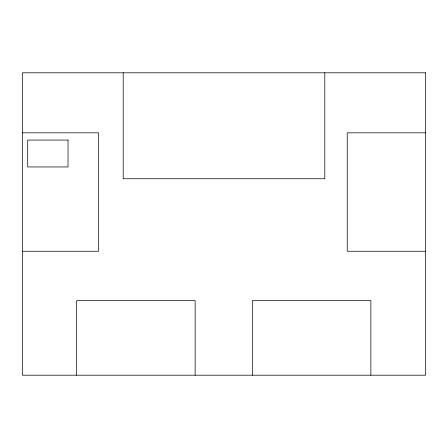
<?xml version="1.0" encoding="UTF-8"?>
<svg xmlns="http://www.w3.org/2000/svg" width="448" height="448" viewBox="0 0 448 448"><rect width="100%" height="100%" fill="white"/><g stroke="black" fill="none" stroke-linecap="round" stroke-linejoin="round"><path stroke-width="0.67" d="M22.4 132.826L98.538 132.826L98.538 251.266L22.4 251.266M425.6 132.826L347.234 132.826L347.234 251.266L425.6 251.266M370.871 375.2L370.871 300.608L252.33 300.608L252.33 375.2M324.8 72.8L324.8 178.73L123.2 178.73L123.2 72.8M195.132 375.2L195.132 300.608L76.591 300.608L76.591 375.2M425.6 72.8L22.4 72.8L22.4 375.2L425.6 375.2L425.6 72.8M68.034 140.073L27.714 140.073L27.714 166.953L68.034 166.953L68.034 140.073"/></g></svg>
